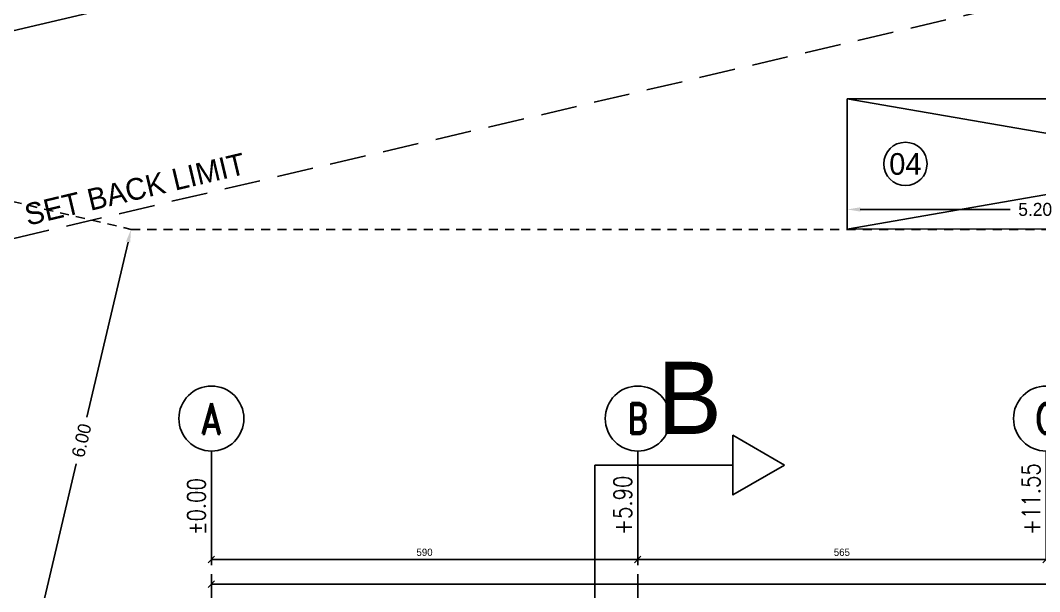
# Model space of a CAD drawing. Header units: metres. Extents: x -353217 to -351774, y -68080 to -67552.
# Drawn here: x -352360.75 to -352346.65, y -67864.43 to -67856.53 of the extents above; entities that cross this region are included whole.
import ezdxf
from ezdxf.enums import TextEntityAlignment as Align

# ---------------------------------------------------------------- set-up
doc = ezdxf.new("R2010")
doc.units = ezdxf.units.M
doc.header["$MEASUREMENT"] = 0
doc.header["$PDMODE"] = 2
doc.header["$PDSIZE"] = -0.6
for name, pattern in [('CENTER2', [1.125, 0.75, -0.125, 0.125, -0.125]), ('DASHED', [0.75, 0.5, -0.25]), ('HIDDEN2', [0.1875, 0.125, -0.0625])]:
    doc.linetypes.add(name, pattern=pattern)
for name, color, linetype in [('A-dim', 4, 'Continuous'), ('A-TEXT', 6, 'Continuous'), ('A-walls', 5, 'Continuous'), ('axe', 9, 'HIDDEN2'), ('car', 7, 'Continuous'), ('lot', 3, 'Continuous'), ('Str-Axes', 8, 'Continuous')]:
    doc.layers.add(name, color=color, linetype=linetype)
doc.styles.add('ROMAND', font='romand', dxfattribs={"width": 0.8})
doc.styles.add('ROMANS', font='romans', dxfattribs={"height": 0.4})
doc.dimstyles.new('axis', dxfattribs={"dimscale": 0, "dimtxt": 0.1, "dimasz": 0.09, "dimexe": 0.18, "dimexo": 0.0625, "dimgap": 0.05, "dimtad": 1, "dimdec": 4, "dimlfac": 100, "dimrnd": 0.5, "dimdsep": 46, "dimtxsty": 'Standard', "dimblk1": 'OBLIQUE', "dimblk2": 'OBLIQUE', "dimsah": 1, "dimcen": 0.009, "dimse1": 1, "dimse2": 1, "dimclrd": 2, "dimclre": 7, "dimclrt": 1, "dimadec": 0, "dimazin": 0, "dimtfac": 0.066667, "dimtdec": 4, "dimtix": 1, "dimtmove": 2, "dimatfit": 3, "dimldrblk": 'OBLIQUE', "dimfxl": 0.18, "dimtolj": 1, "dimarcsym": 0})
doc.dimstyles.get("Standard").update_dxf_attribs({"dimtxt": 0.18, "dimasz": 0.18, "dimexe": 0.18, "dimexo": 0.0625, "dimgap": 0.09, "dimtad": 0, "dimzin": 0, "dimdsep": 46, "dimtxsty": 'Standard', "dimcen": 0.09, "dimse1": 1, "dimse2": 1, "dimadec": 0, "dimazin": 0, "dimtfac": 1, "dimtix": 1, "dimtofl": 0, "dimtmove": 0, "dimatfit": 3, "dimfxl": 1, "dimtolj": 1, "dimtzin": 0, "dimarcsym": 0})

# ---------------------------------------------------------------- blocks, each defined once
blk = doc.blocks.new('*D377')
at = {"layer": 'A-dim', "color": 0, "lineweight": -2, "transparency": 16777216}
for p, q in [((-352349.132, -67859.141), (-352347.057, -67859.141)), ((-352344.292, -67859.141), (-352346.367, -67859.141))]:
    blk.add_line(p, q, dxfattribs=at)
at = {"layer": 'A-dim', "color": 0, "transparency": 16777216}
for points in [[(-352349.132, -67859.111), (-352349.132, -67859.171), (-352349.312, -67859.141)], [(-352344.292, -67859.111), (-352344.292, -67859.171), (-352344.112, -67859.141)]]:
    blk.add_solid(points, dxfattribs=at)
at = {"layer": 'Defpoints', "color": 0, "transparency": 16777216}
for p in [(-352344.112, -67859.141), (-352349.312, -67859.412), (-352344.112, -67859.41)]:
    blk.add_point(p, dxfattribs=at)
at = {"layer": 'A-dim', "color": 0, "transparency": 16777216, "insert": (-352346.712, -67859.141), "char_height": 0.18, "attachment_point": 5}
blk.add_mtext('\\A1;5.20', dxfattribs=at)
blk = doc.blocks.new('*D470')
at = {"layer": 'A-dim', "color": 0, "lineweight": -2, "transparency": 16777216}
for p, q in [((-352359.264, -67859.592), (-352359.833, -67862.016)), ((-352360.552, -67865.083), (-352359.983, -67862.658))]:
    blk.add_line(p, q, dxfattribs=at)
at = {"layer": 'A-dim', "color": 0, "transparency": 16777216}
for points in [[(-352359.293, -67859.585), (-352359.235, -67859.598), (-352359.223, -67859.416)], [(-352360.581, -67865.076), (-352360.522, -67865.09), (-352360.593, -67865.258)]]:
    blk.add_solid(points, dxfattribs=at)
at = {"layer": 'Defpoints', "color": 0, "transparency": 16777216}
for p in [(-352359.223, -67859.416), (-352360.593, -67865.258), (-352360.593, -67865.258)]:
    blk.add_point(p, dxfattribs=at)
at = {"layer": 'A-dim', "color": 0, "transparency": 16777216, "insert": (-352359.908, -67862.337), "char_height": 0.18, "attachment_point": 5, "rotation": 76.8052}
blk.add_mtext('\\A1;6.00', dxfattribs=at)
blk = doc.blocks.new('Axis-buble-V')
at = {"color": 2}
blk.add_line((0, 0), (0, -15), dxfattribs=at)
blk.add_circle((0, 4.5), 4.5, dxfattribs=at)
at = {"color": 1, "style": 'ROMAND', "width": 0.8}
blk.add_attdef('A', text='', height=4.25, dxfattribs=at).set_placement((0, 4.5), align=Align.MIDDLE_CENTER)
at = {"color": 1, "style": 'ROMANS', "width": 0.8}
blk.add_attdef('%%P0.00', (-0.82, -11.62), '', height=2.5, rotation=90, dxfattribs=at)
blk = doc.blocks.new('_Oblique')
at = {"color": 0, "linetype": 'ByBlock', "lineweight": -2}
blk.add_line((-0.5, -0.5), (0.5, 0.5), dxfattribs=at)
blk = doc.blocks.new('*D482')
at = {"layer": 'Defpoints', "color": 0, "transparency": 16777216}
for p in [(-352358.112, -67863.984), (-352358.112, -67863.984), (-352352.212, -67863.984)]:
    blk.add_point(p, dxfattribs=at)
at = {"layer": 'Str-Axes', "color": 2, "lineweight": -2, "transparency": 16777216}
blk.add_line((-352352.212, -67863.984), (-352358.112, -67863.984), dxfattribs=at)
at = {"layer": 'Str-Axes', "color": 2, "lineweight": -2, "transparency": 16777216, "xscale": 0.09, "yscale": 0.09, "zscale": 0.09, "rotation": 180}
blk.add_blockref('_Oblique', (-352358.112, -67863.984), dxfattribs=at)
at = {"layer": 'Str-Axes', "color": 2, "lineweight": -2, "transparency": 16777216, "xscale": 0.09, "yscale": 0.09, "zscale": 0.09}
blk.add_blockref('_Oblique', (-352352.212, -67863.984), dxfattribs=at)
at = {"layer": 'Str-Axes', "color": 1, "transparency": 16777216, "insert": (-352355.162, -67863.884), "char_height": 0.1, "attachment_point": 5}
blk.add_mtext('\\A1;590', dxfattribs=at)
blk = doc.blocks.new('*D484')
at = {"layer": 'Defpoints', "color": 0, "transparency": 16777216}
for p in [(-352358.112, -67864.324), (-352358.112, -67864.324), (-352318.062, -67864.324)]:
    blk.add_point(p, dxfattribs=at)
at = {"layer": 'Str-Axes', "color": 2, "lineweight": -2, "transparency": 16777216}
blk.add_line((-352318.062, -67864.324), (-352358.112, -67864.324), dxfattribs=at)
at = {"layer": 'Str-Axes', "color": 2, "lineweight": -2, "transparency": 16777216, "xscale": 0.09, "yscale": 0.09, "zscale": 0.09, "rotation": 180}
blk.add_blockref('_Oblique', (-352358.112, -67864.324), dxfattribs=at)
at = {"layer": 'Str-Axes', "color": 2, "lineweight": -2, "transparency": 16777216, "xscale": 0.09, "yscale": 0.09, "zscale": 0.09}
blk.add_blockref('_Oblique', (-352318.062, -67864.324), dxfattribs=at)
at = {"layer": 'Str-Axes', "color": 1, "transparency": 16777216, "insert": (-352338.087, -67864.224), "char_height": 0.1, "attachment_point": 5}
blk.add_mtext('\\A1;4005', dxfattribs=at)
blk = doc.blocks.new('*D485')
at = {"layer": 'Defpoints', "color": 0, "transparency": 16777216}
for p in [(-352352.212, -67863.984), (-352352.212, -67863.984), (-352346.562, -67863.984)]:
    blk.add_point(p, dxfattribs=at)
at = {"layer": 'Str-Axes', "color": 2, "lineweight": -2, "transparency": 16777216}
blk.add_line((-352346.562, -67863.984), (-352352.212, -67863.984), dxfattribs=at)
at = {"layer": 'Str-Axes', "color": 2, "lineweight": -2, "transparency": 16777216, "xscale": 0.09, "yscale": 0.09, "zscale": 0.09, "rotation": 180}
blk.add_blockref('_Oblique', (-352352.212, -67863.984), dxfattribs=at)
at = {"layer": 'Str-Axes', "color": 2, "lineweight": -2, "transparency": 16777216, "xscale": 0.09, "yscale": 0.09, "zscale": 0.09}
blk.add_blockref('_Oblique', (-352346.562, -67863.984), dxfattribs=at)
at = {"layer": 'Str-Axes', "color": 1, "transparency": 16777216, "insert": (-352349.387, -67863.884), "char_height": 0.1, "attachment_point": 5}
blk.add_mtext('\\A1;565', dxfattribs=at)

msp = doc.modelspace()

# ---------------------------------------------------------------- linework, layer by layer
at = {"layer": 'A-TEXT'}
msp.add_circle((-352348.5082408, -67858.5114283), 0.3, dxfattribs=at)
at = {"layer": 'A-walls'}
for q in [(-352352.8050145, -67885.2730812), (-352350.8943989, -67862.6765067)]:
    msp.add_line((-352352.8050145, -67862.6765067), q, dxfattribs=at)
msp.add_lwpolyline([(-352365.8865147, -67858.3676991), (-352365.9010108, -67857.8507424), (-352300.6136054, -67842.5440272), (-352300.0028345, -67868.5693195), (-352314.837922, -67868.7648419), (-352313.6866545, -67883.5163974), (-352365.1813172, -67883.5163974), (-352365.7463091, -67863.3676991)], dxfattribs=at)
msp.add_lwpolyline([(-352350.1804896, -67862.6765067), (-352350.8943989, -67863.0886824), (-352350.8943989, -67862.264331)], close=True, dxfattribs=at)
at = {"layer": 'axe'}
msp.add_lwpolyline([(-352365.9010108, -67857.8507424), (-352359.2230561, -67859.4163974), (-352336.3328953, -67859.4163974), (-352301.1124789, -67851.1589259)], dxfattribs=at)
at = {"layer": 'car'}
msp.add_lwpolyline([(-352349.3128873, -67857.6116108), (-352344.1128874, -67857.6104317), (-352344.1124793, -67859.4104317), (-352349.3124791, -67859.4116107), (-352344.1126833, -67858.5104317), (-352349.3128873, -67857.6116108), (-352349.3124791, -67859.4116107)], dxfattribs=at)
at = {"layer": 'lot', "linetype": 'DASHED'}
msp.add_lwpolyline([(-352363.0380876, -67860.0554514), (-352303.3319264, -67846.0572659), (-352302.8684362, -67865.8068441), (-352317.8618675, -67866.0044534), (-352316.7136914, -67880.7163974), (-352362.4587317, -67880.7163974)], close=True, dxfattribs=at)
at = {"layer": 'Str-Axes', "linetype": 'CENTER2'}
for p, q in [((-352358.1118675, -67882.9372075), (-352358.1118675, -67863.9839935)), ((-352352.2118675, -67882.9372075), (-352352.2118675, -67863.9839935))]:
    msp.add_line(p, q, dxfattribs=at)

# ---------------------------------------------------------------- block references
at = {"layer": 'Str-Axes', "linetype": 'Continuous', "ltscale": 5, "xscale": 0.1000000000000227, "yscale": 0.1000000000000227, "zscale": 0.1000000000000227}
for p, values in [((-352358.1118675, -67862.4839935), {'A': 'A', '%%P0.00': '%%P0.00'}), ((-352352.2118675, -67862.4839935), {'A': 'B', '%%P0.00': '+5.90'}), ((-352346.5618675, -67862.4839935), {'A': 'C', '%%P0.00': '+11.55'})]:
    msp.add_blockref('Axis-buble-V', p, dxfattribs=at).add_auto_attribs(values)

# ---------------------------------------------------------------- texts
at = {"layer": 'A-TEXT'}
msp.add_text('SET BACK LIMIT', height=0.3, rotation=13.38097894, dxfattribs=at).set_placement((-352360.6537668, -67859.3674026))
msp.add_text('04', height=0.3, dxfattribs=at).set_placement((-352348.5082408, -67858.5114283), align=Align.MIDDLE_CENTER)
at = {"layer": 'A-walls'}
msp.add_text('B', height=1, dxfattribs=at).set_placement((-352351.9415109, -67862.2468764))

# ---------------------------------------------------------------- dimensions: what is measured, and where the dimension line sits
at = {"layer": 'A-dim'}
dim = msp.add_linear_dim(base=(-352344.1124793, -67859.1413389), p1=(-352349.3124791, -67859.4116107), p2=(-352344.1124793, -67859.4104317), dimstyle='Standard', override={"dimfxl": 0.5}, dxfattribs=at)
dim.commit()
dim.dimension.update_dxf_attribs({"geometry": '*D377', "text_midpoint": (-352346.7124792, -67859.1413389)})
dim = msp.add_aligned_dim(p1=(-352359.2230561, -67859.4163974), p2=(-352360.5926264, -67865.2579962), distance=0, dimstyle='Standard', override={"dimfxl": 0.5}, dxfattribs=at)
dim.commit()
dim.dimension.update_dxf_attribs({"geometry": '*D470', "text_midpoint": (-352359.9078413, -67862.3371968)})
at = {"layer": 'Str-Axes'}
for base, p1, p2, picture, middle in [((-352358.1118675, -67863.9839935), (-352352.2118675, -67863.9839935), (-352358.1118675, -67863.9839935), '*D482', (-352355.1618675, -67863.8839935)), ((-352352.2118675, -67863.9839935), (-352346.5618675, -67863.9839935), (-352352.2118675, -67863.9839935), '*D485', (-352349.3868675, -67863.8839935)), ((-352358.1118675, -67864.3241975), (-352318.0618675, -67864.3241975), (-352358.1118675, -67864.3241975), '*D484', (-352338.0868675, -67864.2241975))]:
    dim = msp.add_linear_dim(base=base, p1=p1, p2=p2, dimstyle='axis', override={"dimscale": 1}, dxfattribs=at)
    dim.commit()
    dim.dimension.update_dxf_attribs({"geometry": picture, "text_midpoint": middle})

doc.saveas('drawing.dxf')
